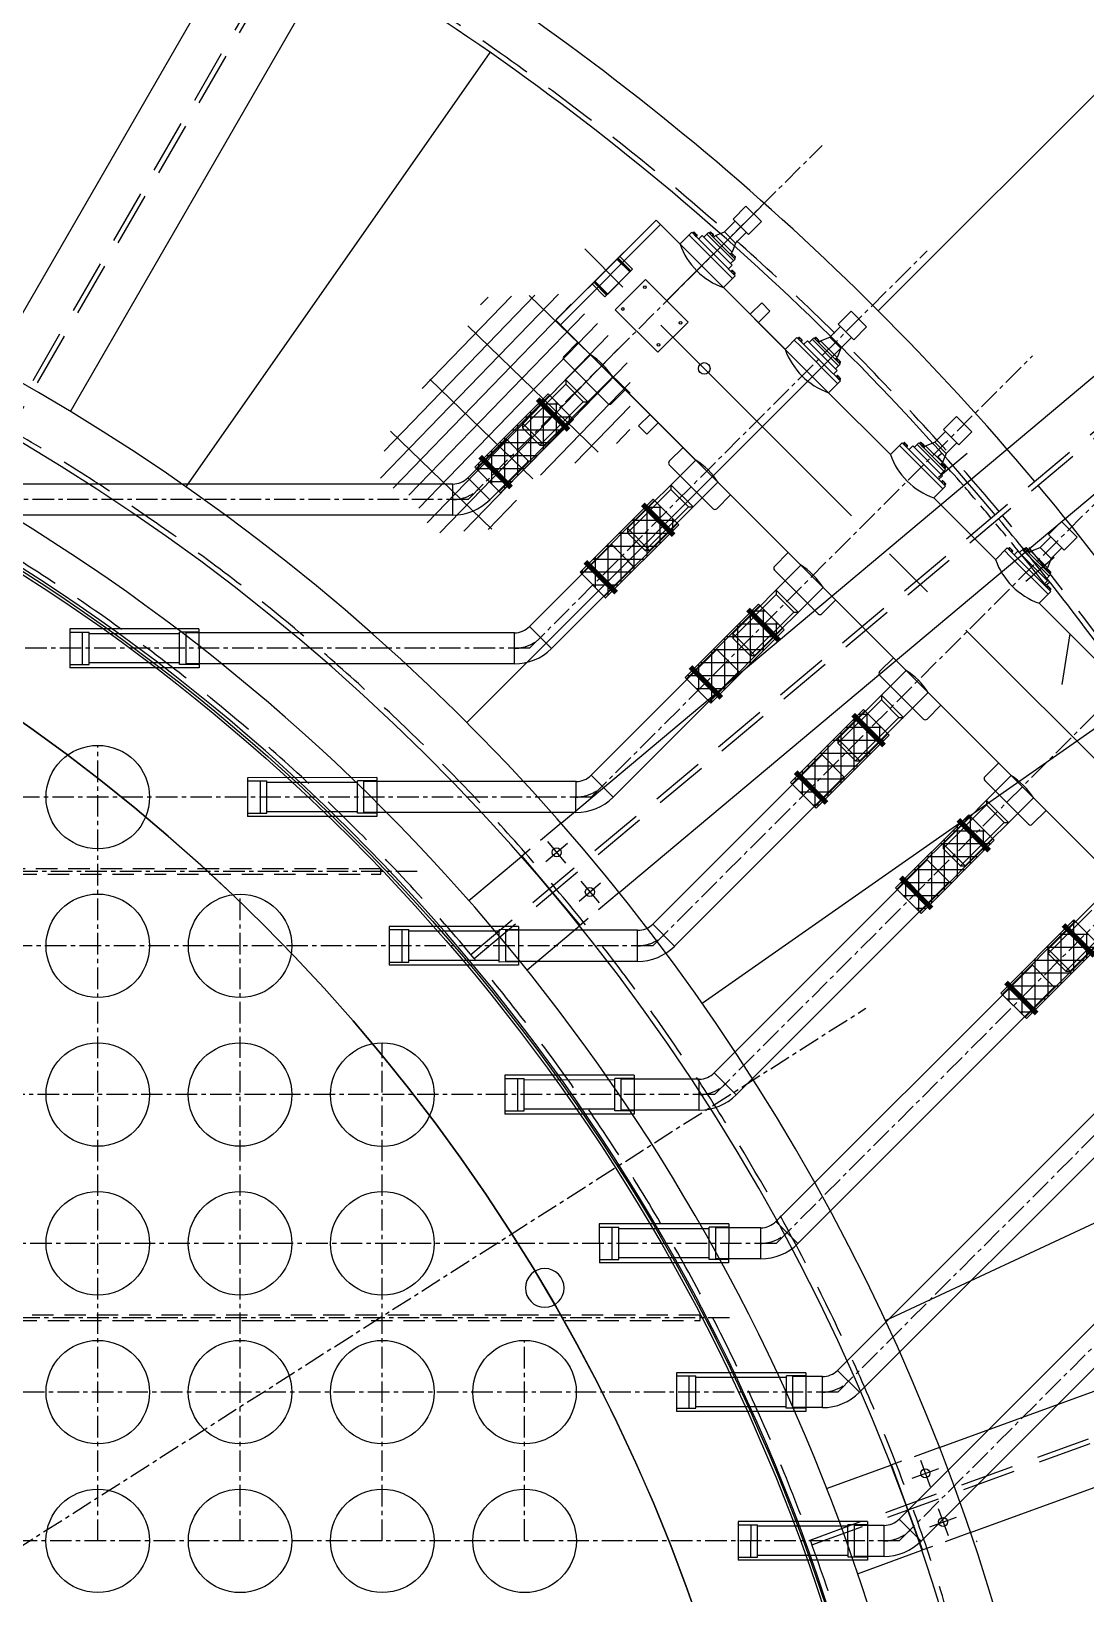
# Model space of a CAD drawing. Extents: x 0 to 39171, y 29931 to 57651.
# Drawn here: x 13028 to 14659, y 45501 to 47917 of the extents above; entities that cross this region are included whole.
import ezdxf

# ---------------------------------------------------------------- set-up
doc = ezdxf.new("R2010")
doc.units = 0
doc.header["$LTSCALE"] = 333.3
doc.header["$MEASUREMENT"] = 0
for name, pattern in [('CENTRO', [2, 1.25, -0.25, 0.25, -0.25]), ('CONTINUA', [0]), ('DASHDOT', [1, 0.5, -0.25, 0, -0.25]), ('HIDDEN', [0.375, 0.25, -0.125]), ('LINEA-LINEETTA', [2, 1.25, -0.25, 0.25, -0.25]), ('NASCOSTA', [0.375, 0.25, -0.125]), ('PHANTOM', [2.5, 1.25, -0.25, 0.25, -0.25, 0.25, -0.25]), ('TRATTEGGIO', [5.5, 4, -1.5])]:
    doc.linetypes.add(name, pattern=pattern)
doc.layers.get('0').update_dxf_attribs({"linetype": 'CONTINUOUS'})
for name, color, linetype in [('50', 6, 'CONTINUOUS'), ('70', 7, 'DASHDOT'), ('LINEE-035G', 2, 'CONTINUOUS'), ('LINEE025R', 1, 'CONTINUOUS'), ('QUOTA', 7, 'CONTINUOUS'), ('QUOTE', 1, 'CONTINUOUS')]:
    doc.layers.add(name, color=color, linetype=linetype)

# ---------------------------------------------------------------- blocks, each defined once
blk = doc.blocks.new('*X15')
at = {"color": 0}
for p, q in [((1270.3, 550), (1285.4, 550)), ((1300, 404.2), (1300, 544.5)), ((1257.2, 537.5), (1318.7, 537.5)), ((1244.1, 525), (1343.8, 525)), ((1250, 422), (1250, 530.6)), ((1350, 411.7), (1350, 522.7)), ((1370.6, 525), (1402.2, 525)), ((1400, 418), (1400, 527)), ((1234.8, 512.5), (1416.2, 512.5)), ((1232.3, 500), (1430.1, 500)), ((1229.8, 487.5), (1431.2, 487.5)), ((1228.9, 475), (1427.5, 475)), ((1230.6, 462.5), (1425.6, 462.5)), ((1232.2, 450), (1430.1, 450)), ((1233.7, 437.5), (1431.5, 437.5)), ((1246.8, 425), (1414.5, 425)), ((1259.9, 412.5), (1359.2, 412.5)), ((1273, 400), (1281.3, 400))]:
    blk.add_line(p, q, dxfattribs=at)
blk = doc.blocks.new('A$C0A166A00')
at = {"layer": 'LINEE025R', "color": 8, "ltscale": 0.4}
blk.add_circle((2810, 2810), 2810, dxfattribs=at)
at = {"layer": 'LINEE025R', "color": 2, "ltscale": 0.4}
blk.add_circle((34.6, 2370.4), 30, dxfattribs=at)
blk = doc.blocks.new('A$C34546F79')
at = {"layer": 'QUOTE'}
h = blk.add_hatch(dxfattribs=at)
h.set_pattern_fill('ANSI37', color=256, scale=160, angle=45, style=0)
h.set_pattern_definition([(90, (-32140.94, -61899.589), (-20, 2e-11), []), (180, (-32140.94, -61899.589), (-2e-11, -20), [])])
h.paths.add_polyline_path([(39.6, 152.7), (0, 113.1), (113.1, 0), (152.7, 39.6)])
at = {"layer": 'QUOTE', "color": 7}
for p, q in [((39.6, 152.7), (0, 113.1)), ((152.7, 39.6), (39.6, 152.7)), ((0, 113.1), (113.1, 0)), ((113.1, 0), (152.7, 39.6))]:
    blk.add_line(p, q, dxfattribs=at)
at = {"layer": 'QUOTE'}
for p, q in [((150.6, 37.5), (37.5, 150.6)), ((2.1, 115.3), (115.3, 2.1))]:
    blk.add_line(p, q, dxfattribs=at)
at = {"layer": 'QUOTE', "color": 7, "const_width": 8}
for points in [[(8.1, 97), (55.7, 144.7)], [(97, 8.1), (144.7, 55.7)]]:
    blk.add_lwpolyline(points, dxfattribs=at)
blk = doc.blocks.new('64F1')
at = {"color": 7, "linetype": 'LINEA-LINEETTA'}
for p, q in [((-24467.7, 48150.8), (-26349.5, 47733.6)), ((-26202.9, 47799.7), (-26247.6, 48001.5)), ((-25238.6, 47812.3), (-25285.7, 47801.9)), ((-25238.6, 47812.3), (-25285.7, 47801.9)), ((-25242.4, 47806.3), (-25279.8, 47798.1)), ((-25242.4, 47806.3), (-25279.8, 47798.1)), ((-25463.1, 47762.5), (-25510.3, 47752.1)), ((-25463.1, 47762.5), (-25510.3, 47752.1)), ((-25466.9, 47756.6), (-25504.3, 47748.3)), ((-25466.9, 47756.6), (-25504.3, 47748.3)), ((-25687.7, 47712.7), (-25734.8, 47702.3)), ((-25687.7, 47712.7), (-25734.8, 47702.3)), ((-25691.5, 47706.8), (-25728.9, 47698.5)), ((-25691.5, 47706.8), (-25728.9, 47698.5)), ((-25912.2, 47663), (-25959.4, 47652.5)), ((-25912.2, 47663), (-25959.4, 47652.5)), ((-25916, 47657), (-25953.4, 47648.7)), ((-25916, 47657), (-25953.4, 47648.7)), ((-26136.8, 47613.2), (-26183.9, 47602.7)), ((-26136.8, 47613.2), (-26183.9, 47602.7)), ((-26140.6, 47607.2), (-26178, 47598.9)), ((-26140.6, 47607.2), (-26178, 47598.9))]:
    blk.add_line(p, q, dxfattribs=at)
at = {"color": 7, "linetype": 'Continuous'}
for p, q in [((-25587, 48131.3), (-25553.9, 48138.6)), ((-25587, 48131.3), (-25580.9, 48103.6)), ((-25553.9, 48138.6), (-25547.8, 48111)), ((-25547.8, 48111), (-25580.9, 48103.6)), ((-25576.2, 48104.7), (-25571.1, 48081.8)), ((-25552.4, 48109.9), (-25547.4, 48087.1)), ((-25811.5, 48081.5), (-25778.4, 48088.8)), ((-25811.5, 48081.5), (-25805.4, 48053.9)), ((-25778.4, 48088.8), (-25772.3, 48061.2)), ((-25574, 48066.8), (-25571.1, 48081.8)), ((-25538.4, 48074.7), (-25574, 48066.8)), ((-25547.4, 48087.1), (-25571.1, 48081.8)), ((-25547.4, 48087.1), (-25538.4, 48074.7)), ((-25537.5, 48070.7), (-25538.4, 48074.7)), ((-25535.5, 48074), (-25530, 48075.2)), ((-25530.6, 48073.6), (-25530.8, 48074.4)), ((-25528.8, 48074), (-25529, 48074.8)), ((-25528.8, 48074), (-25528.5, 48072.7)), ((-25772.3, 48061.2), (-25805.4, 48053.9)), ((-25800.7, 48054.9), (-25795.7, 48032)), ((-25777, 48060.2), (-25771.9, 48037.3)), ((-25535.2, 48052.7), (-25597.8, 48038.8)), ((-25521.4, 48063.9), (-25584.9, 48049.8)), ((-25527, 48073), (-25583.6, 48060.5)), ((-25583.6, 48060.5), (-25581.5, 48050.6)), ((-25503.7, 48053.5), (-25583.5, 48035.8)), ((-25526.2, 48069.6), (-25582.9, 48057)), ((-25582.4, 48062.1), (-25582.6, 48062.9)), ((-25582.4, 48062.1), (-25582.1, 48060.8)), ((-25582.1, 48060.8), (-25574.8, 48062.4)), ((-25576.3, 48064.9), (-25581.8, 48063.7)), ((-25580.6, 48062.5), (-25580.8, 48063.3)), ((-25580.6, 48062.5), (-25580.3, 48061.2)), ((-25577, 48063.3), (-25577.1, 48064.1)), ((-25577, 48063.3), (-25576.7, 48062)), ((-25575.1, 48063.7), (-25575.3, 48064.6)), ((-25575.1, 48063.7), (-25574.8, 48062.4)), ((-25573.1, 48062.8), (-25574, 48066.8)), ((-25536.1, 48072.4), (-25536.3, 48073.2)), ((-25536.1, 48072.4), (-25535.8, 48071.1)), ((-25528.5, 48072.7), (-25535.8, 48071.1)), ((-25505, 48059.4), (-25535.2, 48052.7)), ((-25534.3, 48072.8), (-25534.4, 48073.6)), ((-25534.3, 48072.8), (-25534, 48071.5)), ((-25530.6, 48073.6), (-25530.3, 48072.3)), ((-25527, 48073), (-25524.8, 48063.2)), ((-25521.4, 48063.9), (-25519.6, 48056.1)), ((-25514.6, 48058.6), (-25514.8, 48059.4)), ((-25514.6, 48058.6), (-25514.3, 48057.3)), ((-25507, 48058.9), (-25514.3, 48057.3)), ((-25514, 48060.2), (-25508.5, 48061.4)), ((-25512.8, 48059), (-25513, 48059.8)), ((-25512.8, 48059), (-25512.5, 48057.7)), ((-25509.1, 48059.8), (-25509.3, 48060.7)), ((-25509.1, 48059.8), (-25508.8, 48058.5)), ((-25507.3, 48060.2), (-25507.5, 48061.1)), ((-25507.3, 48060.2), (-25507, 48058.9)), ((-25505, 48059.4), (-25499.5, 48034.3)), ((-26036.1, 48031.7), (-26003, 48039)), ((-26036.1, 48031.7), (-26030, 48004.1)), ((-26003, 48039), (-25996.8, 48011.4)), ((-25798.6, 48017), (-25795.7, 48032)), ((-25771.9, 48037.3), (-25795.7, 48032)), ((-25771.9, 48037.3), (-25763, 48024.9)), ((-25597.8, 48038.8), (-25592.3, 48014)), ((-25583.5, 48035.8), (-25596.5, 48032.9)), ((-25596.1, 48040.6), (-25596.3, 48041.4)), ((-25596.1, 48040.6), (-25595.8, 48039.2)), ((-25595.8, 48039.2), (-25588.5, 48040.9)), ((-25590, 48043.3), (-25595.5, 48042.1)), ((-25594.3, 48041), (-25594.4, 48041.8)), ((-25594.3, 48041), (-25594, 48039.6)), ((-25590.6, 48041.8), (-25590.8, 48042.6)), ((-25590.6, 48041.8), (-25590.3, 48040.5)), ((-25588.8, 48042.2), (-25589, 48043)), ((-25588.8, 48042.2), (-25588.5, 48040.9)), ((-25584.9, 48049.8), (-25583.2, 48042)), ((-25996.8, 48011.4), (-26030, 48004.1)), ((-26025.3, 48005.1), (-26020.2, 47982.3)), ((-26001.5, 48010.4), (-25996.5, 47987.5)), ((-25759.7, 48002.9), (-25822.3, 47989)), ((-25745.9, 48014.1), (-25809.4, 48000.1)), ((-25751.5, 48023.2), (-25808.2, 48010.7)), ((-25808.2, 48010.7), (-25806, 48000.8)), ((-25728.3, 48003.7), (-25808.1, 47986)), ((-25750.8, 48019.8), (-25807.4, 48007.2)), ((-25807, 48012.3), (-25807.2, 48013.2)), ((-25807, 48012.3), (-25806.7, 48011)), ((-25806.7, 48011), (-25799.4, 48012.6)), ((-25800.9, 48015.1), (-25806.4, 48013.9)), ((-25805.2, 48012.7), (-25805.3, 48013.6)), ((-25805.2, 48012.7), (-25804.9, 48011.4)), ((-25801.5, 48013.5), (-25801.7, 48014.4)), ((-25801.5, 48013.5), (-25801.2, 48012.2)), ((-25799.7, 48014), (-25799.9, 48014.8)), ((-25799.7, 48014), (-25799.4, 48012.6)), ((-25763, 48024.9), (-25798.6, 48017)), ((-25797.7, 48013), (-25798.6, 48017)), ((-25762.1, 48020.9), (-25763, 48024.9)), ((-25760.6, 48022.6), (-25760.8, 48023.4)), ((-25760.6, 48022.6), (-25760.4, 48021.3)), ((-25753, 48022.9), (-25760.4, 48021.3)), ((-25760, 48024.2), (-25754.6, 48025.4)), ((-25729.6, 48009.6), (-25759.7, 48002.9)), ((-25758.8, 48023), (-25759, 48023.8)), ((-25758.8, 48023), (-25758.5, 48021.7)), ((-25755.2, 48023.8), (-25755.3, 48024.6)), ((-25755.2, 48023.8), (-25754.9, 48022.5)), ((-25753.3, 48024.2), (-25753.5, 48025)), ((-25753.3, 48024.2), (-25753, 48022.9)), ((-25751.5, 48023.2), (-25749.4, 48013.4)), ((-25745.9, 48014.1), (-25744.2, 48006.3)), ((-25739.2, 48008.8), (-25739.3, 48009.7)), ((-25739.2, 48008.8), (-25738.9, 48007.5)), ((-25731.6, 48009.1), (-25738.9, 48007.5)), ((-25738.5, 48010.4), (-25733.1, 48011.6)), ((-25737.3, 48009.2), (-25737.5, 48010.1)), ((-25737.3, 48009.2), (-25737, 48007.9)), ((-25733.7, 48010.1), (-25733.9, 48010.9)), ((-25733.7, 48010.1), (-25733.4, 48008.7)), ((-25731.8, 48010.5), (-25732, 48011.3)), ((-25731.8, 48010.5), (-25731.6, 48009.1)), ((-25729.6, 48009.6), (-25724, 47984.5)), ((-26260.6, 47981.9), (-26227.5, 47989.3)), ((-26260.6, 47981.9), (-26227.5, 47989.3)), ((-26260.6, 47981.9), (-26254.5, 47954.3)), ((-26260.6, 47981.9), (-26254.5, 47954.3)), ((-26227.5, 47989.3), (-26221.4, 47961.6)), ((-26227.5, 47989.3), (-26221.4, 47961.6)), ((-26023.1, 47967.3), (-26020.2, 47982.3)), ((-25996.5, 47987.5), (-26020.2, 47982.3)), ((-25996.5, 47987.5), (-25987.5, 47975.2)), ((-25822.3, 47989), (-25816.8, 47964.2)), ((-25808.1, 47986), (-25821, 47983.2)), ((-25820.6, 47990.8), (-25820.8, 47991.6)), ((-25820.6, 47990.8), (-25820.3, 47989.5)), ((-25820.3, 47989.5), (-25813, 47991.1)), ((-25814.5, 47993.6), (-25820, 47992.3)), ((-25818.8, 47991.2), (-25819, 47992)), ((-25818.8, 47991.2), (-25818.5, 47989.9)), ((-25815.2, 47992), (-25815.3, 47992.8)), ((-25815.2, 47992), (-25814.9, 47990.7)), ((-25813.3, 47992.4), (-25813.5, 47993.2)), ((-25813.3, 47992.4), (-25813, 47991.1)), ((-25809.4, 48000.1), (-25807.7, 47992.3)), ((-26221.4, 47961.6), (-26254.5, 47954.3)), ((-26221.4, 47961.6), (-26254.5, 47954.3)), ((-26249.8, 47955.3), (-26244.8, 47932.5)), ((-26249.8, 47955.3), (-26244.8, 47932.5)), ((-26226.1, 47960.6), (-26221, 47937.7)), ((-26226.1, 47960.6), (-26221, 47937.7)), ((-25970.5, 47964.4), (-26034, 47950.3)), ((-25976.1, 47973.5), (-26032.7, 47960.9)), ((-26032.7, 47960.9), (-26030.5, 47951)), ((-25952.8, 47953.9), (-26032.6, 47936.3)), ((-25975.3, 47970), (-26032, 47957.4)), ((-26031.5, 47962.6), (-26031.7, 47963.4)), ((-26031.5, 47962.6), (-26031.2, 47961.2)), ((-26031.2, 47961.2), (-26023.9, 47962.9)), ((-26025.4, 47965.3), (-26030.9, 47964.1)), ((-26029.7, 47963), (-26029.9, 47963.8)), ((-26029.7, 47963), (-26029.4, 47961.6)), ((-26026.1, 47963.8), (-26026.2, 47964.6)), ((-26026.1, 47963.8), (-26025.8, 47962.4)), ((-26024.2, 47964.2), (-26024.4, 47965)), ((-26024.2, 47964.2), (-26023.9, 47962.9)), ((-25987.5, 47975.2), (-26023.1, 47967.3)), ((-26022.2, 47963.2), (-26023.1, 47967.3)), ((-25986.6, 47971.1), (-25987.5, 47975.2)), ((-25985.2, 47972.8), (-25985.4, 47973.6)), ((-25985.2, 47972.8), (-25984.9, 47971.5)), ((-25977.6, 47973.1), (-25984.9, 47971.5)), ((-25984.6, 47974.4), (-25979.1, 47975.6)), ((-25954.1, 47959.8), (-25984.3, 47953.1)), ((-25983.4, 47973.2), (-25983.5, 47974)), ((-25983.4, 47973.2), (-25983.1, 47971.9)), ((-25979.7, 47974), (-25979.9, 47974.9)), ((-25979.7, 47974), (-25979.4, 47972.7)), ((-25977.9, 47974.4), (-25978.1, 47975.3)), ((-25977.9, 47974.4), (-25977.6, 47973.1)), ((-25976.1, 47973.5), (-25973.9, 47963.6)), ((-25970.5, 47964.4), (-25968.7, 47956.6)), ((-25963.7, 47959.1), (-25963.9, 47959.9)), ((-25963.7, 47959.1), (-25963.4, 47957.7)), ((-25956.1, 47959.4), (-25963.4, 47957.7)), ((-25963.1, 47960.6), (-25957.6, 47961.8)), ((-25961.9, 47959.5), (-25962.1, 47960.3)), ((-25961.9, 47959.5), (-25961.6, 47958.1)), ((-25958.2, 47960.3), (-25958.4, 47961.1)), ((-25958.2, 47960.3), (-25957.9, 47959)), ((-25956.4, 47960.7), (-25956.6, 47961.5)), ((-25956.4, 47960.7), (-25956.1, 47959.4)), ((-25954.1, 47959.8), (-25948.6, 47934.7)), ((-26247.7, 47917.5), (-26244.8, 47932.5)), ((-26247.7, 47917.5), (-26244.8, 47932.5)), ((-26221, 47937.7), (-26244.8, 47932.5)), ((-26221, 47937.7), (-26244.8, 47932.5)), ((-26221, 47937.7), (-26212.1, 47925.4)), ((-26221, 47937.7), (-26212.1, 47925.4)), ((-25984.3, 47953.1), (-26046.9, 47939.2)), ((-26046.9, 47939.2), (-26041.4, 47914.4)), ((-26032.6, 47936.3), (-26045.6, 47933.4)), ((-26045.2, 47941), (-26045.4, 47941.8)), ((-26045.2, 47941), (-26044.9, 47939.7)), ((-26044.9, 47939.7), (-26037.6, 47941.3)), ((-26039.1, 47943.8), (-26044.6, 47942.6)), ((-26043.4, 47941.4), (-26043.5, 47942.2)), ((-26043.4, 47941.4), (-26043.1, 47940.1)), ((-26039.7, 47942.2), (-26039.9, 47943)), ((-26039.7, 47942.2), (-26039.4, 47940.9)), ((-26037.9, 47942.6), (-26038.1, 47943.4)), ((-26037.9, 47942.6), (-26037.6, 47941.3)), ((-26034, 47950.3), (-26032.3, 47942.5)), ((-26195, 47914.6), (-26258.5, 47900.5)), ((-26195, 47914.6), (-26258.5, 47900.5)), ((-26200.6, 47923.7), (-26257.3, 47911.1)), ((-26200.6, 47923.7), (-26257.3, 47911.1)), ((-26257.3, 47911.1), (-26255.1, 47901.3)), ((-26257.3, 47911.1), (-26255.1, 47901.3)), ((-26199.9, 47920.2), (-26256.5, 47907.7)), ((-26199.9, 47920.2), (-26256.5, 47907.7)), ((-26256.1, 47912.8), (-26256.3, 47913.6)), ((-26256.1, 47912.8), (-26256.3, 47913.6)), ((-26256.1, 47912.8), (-26255.8, 47911.5)), ((-26256.1, 47912.8), (-26255.8, 47911.5)), ((-26255.8, 47911.5), (-26248.5, 47913.1)), ((-26255.8, 47911.5), (-26248.5, 47913.1)), ((-26250, 47915.6), (-26255.5, 47914.3)), ((-26250, 47915.6), (-26255.5, 47914.3)), ((-26254.3, 47913.2), (-26254.4, 47914)), ((-26254.3, 47913.2), (-26254.4, 47914)), ((-26254.3, 47913.2), (-26254, 47911.9)), ((-26254.3, 47913.2), (-26254, 47911.9)), ((-26250.6, 47914), (-26250.8, 47914.8)), ((-26250.6, 47914), (-26250.8, 47914.8)), ((-26250.6, 47914), (-26250.3, 47912.7)), ((-26250.6, 47914), (-26250.3, 47912.7)), ((-26248.8, 47914.4), (-26249, 47915.2)), ((-26248.8, 47914.4), (-26249, 47915.2)), ((-26248.8, 47914.4), (-26248.5, 47913.1)), ((-26248.8, 47914.4), (-26248.5, 47913.1)), ((-26212.1, 47925.4), (-26247.7, 47917.5)), ((-26212.1, 47925.4), (-26247.7, 47917.5)), ((-26246.8, 47913.5), (-26247.7, 47917.5)), ((-26246.8, 47913.5), (-26247.7, 47917.5)), ((-26211.2, 47921.3), (-26212.1, 47925.4)), ((-26211.2, 47921.3), (-26212.1, 47925.4)), ((-26209.7, 47923), (-26209.9, 47923.9)), ((-26209.7, 47923), (-26209.9, 47923.9)), ((-26209.7, 47923), (-26209.4, 47921.7)), ((-26209.7, 47923), (-26209.4, 47921.7)), ((-26202.1, 47923.3), (-26209.4, 47921.7)), ((-26202.1, 47923.3), (-26209.4, 47921.7)), ((-26209.1, 47924.6), (-26203.6, 47925.8)), ((-26209.1, 47924.6), (-26203.6, 47925.8)), ((-26178.7, 47910), (-26208.8, 47903.3)), ((-26178.7, 47910), (-26208.8, 47903.3)), ((-26207.9, 47923.4), (-26208.1, 47924.3)), ((-26207.9, 47923.4), (-26208.1, 47924.3)), ((-26207.9, 47923.4), (-26207.6, 47922.1)), ((-26207.9, 47923.4), (-26207.6, 47922.1)), ((-26204.3, 47924.3), (-26204.4, 47925.1)), ((-26204.3, 47924.3), (-26204.4, 47925.1)), ((-26204.3, 47924.3), (-26204, 47922.9)), ((-26204.3, 47924.3), (-26204, 47922.9)), ((-26202.4, 47924.7), (-26202.6, 47925.5)), ((-26202.4, 47924.7), (-26202.6, 47925.5)), ((-26202.4, 47924.7), (-26202.1, 47923.3)), ((-26202.4, 47924.7), (-26202.1, 47923.3)), ((-26200.6, 47923.7), (-26198.5, 47913.8)), ((-26200.6, 47923.7), (-26198.5, 47913.8)), ((-26195, 47914.6), (-26193.3, 47906.8)), ((-26195, 47914.6), (-26193.3, 47906.8)), ((-26188.3, 47909.3), (-26188.4, 47910.1)), ((-26188.3, 47909.3), (-26188.4, 47910.1)), ((-26188.3, 47909.3), (-26188, 47908)), ((-26188.3, 47909.3), (-26188, 47908)), ((-26180.7, 47909.6), (-26188, 47908)), ((-26180.7, 47909.6), (-26188, 47908)), ((-26187.6, 47910.8), (-26182.2, 47912.1)), ((-26187.6, 47910.8), (-26182.2, 47912.1)), ((-26186.4, 47909.7), (-26186.6, 47910.5)), ((-26186.4, 47909.7), (-26186.6, 47910.5)), ((-26186.4, 47909.7), (-26186.1, 47908.4)), ((-26186.4, 47909.7), (-26186.1, 47908.4)), ((-26182.8, 47910.5), (-26183, 47911.3)), ((-26182.8, 47910.5), (-26183, 47911.3)), ((-26182.8, 47910.5), (-26182.5, 47909.2)), ((-26182.8, 47910.5), (-26182.5, 47909.2)), ((-26180.9, 47910.9), (-26181.1, 47911.7)), ((-26180.9, 47910.9), (-26181.1, 47911.7)), ((-26180.9, 47910.9), (-26180.7, 47909.6)), ((-26180.9, 47910.9), (-26180.7, 47909.6)), ((-26178.7, 47910), (-26173.1, 47884.9)), ((-26178.7, 47910), (-26173.1, 47884.9)), ((-26208.8, 47903.3), (-26271.4, 47889.5)), ((-26208.8, 47903.3), (-26271.4, 47889.5)), ((-26271.4, 47889.5), (-26265.9, 47864.6)), ((-26271.4, 47889.5), (-26265.9, 47864.6)), ((-26257.2, 47886.5), (-26270.1, 47883.6)), ((-26257.2, 47886.5), (-26270.1, 47883.6)), ((-26269.7, 47891.2), (-26269.9, 47892)), ((-26269.7, 47891.2), (-26269.9, 47892)), ((-26269.7, 47891.2), (-26269.4, 47889.9)), ((-26269.7, 47891.2), (-26269.4, 47889.9)), ((-26269.4, 47889.9), (-26262.1, 47891.5)), ((-26269.4, 47889.9), (-26262.1, 47891.5)), ((-26263.6, 47894), (-26269.1, 47892.8)), ((-26263.6, 47894), (-26269.1, 47892.8)), ((-26267.9, 47891.6), (-26268.1, 47892.4)), ((-26267.9, 47891.6), (-26268.1, 47892.4)), ((-26267.9, 47891.6), (-26267.6, 47890.3)), ((-26267.9, 47891.6), (-26267.6, 47890.3)), ((-26264.3, 47892.4), (-26264.4, 47893.3)), ((-26264.3, 47892.4), (-26264.4, 47893.3)), ((-26264.3, 47892.4), (-26264, 47891.1)), ((-26264.3, 47892.4), (-26264, 47891.1)), ((-26262.4, 47892.8), (-26262.6, 47893.7)), ((-26262.4, 47892.8), (-26262.6, 47893.7)), ((-26262.4, 47892.8), (-26262.1, 47891.5)), ((-26262.4, 47892.8), (-26262.1, 47891.5)), ((-26258.5, 47900.5), (-26256.8, 47892.7)), ((-26258.5, 47900.5), (-26256.8, 47892.7)), ((-26177.4, 47904.2), (-26257.2, 47886.5)), ((-26177.4, 47904.2), (-26257.2, 47886.5))]:
    blk.add_line(p, q, dxfattribs=at)
at = {"color": 7}
for p, q in [((-25499.5, 48034.3), (-25367.7, 48063.5)), ((-25923.1, 47715.9), (-24502.6, 48030.8)), ((-25724, 47984.5), (-25592.2, 48013.7)), ((-25948.6, 47934.7), (-25816.8, 47963.9)), ((-25948.6, 47934.7), (-26265.9, 47864.4)), ((-26173.1, 47884.9), (-26041.3, 47914.1)), ((-26173.1, 47884.9), (-26041.3, 47914.1)), ((-24993.5, 47769.3), (-25025.8, 47915.1)), ((-25040.6, 47758.9), (-25072.9, 47904.6)), ((-26265.9, 47864.4), (-26317.1, 47853)), ((-26313, 47853.9), (-26265.9, 47864.4)), ((-25218, 47719.6), (-25250.3, 47865.3)), ((-25223.2, 47871.1), (-25216.7, 47841.7)), ((-25223.2, 47871.1), (-25216.7, 47841.7)), ((-26317.1, 47853), (-26313, 47853.9)), ((-26317.1, 47853), (-26269.7, 47639.1)), ((-26307.3, 47855.2), (-26259.9, 47641.2)), ((-26307.3, 47855.2), (-26259.9, 47641.2)), ((-25324.5, 47848.6), (-25318, 47819.2)), ((-25324.5, 47848.6), (-25318, 47819.2)), ((-25313.3, 47816.2), (-25219.7, 47837)), ((-25313.3, 47816.2), (-25219.7, 47837)), ((-25265.2, 47709.1), (-25297.5, 47854.8)), ((-25034.7, 47755.1), (-25055.2, 47847.8)), ((-24997.3, 47763.4), (-25017.8, 47856.1)), ((-24536.9, 47834.6), (-24374.4, 47101.3)), ((-26248.3, 47789.8), (-26157.5, 47810)), ((-26157.5, 47810), (-26143.2, 47745.5)), ((-25442.6, 47669.8), (-25474.9, 47815.5)), ((-25447.8, 47821.3), (-25441.2, 47791.9)), ((-25447.8, 47821.3), (-25441.2, 47791.9)), ((-25242.4, 47806.3), (-25238.6, 47812.3)), ((-25242.4, 47806.3), (-25238.6, 47812.3)), ((-24583.8, 47824.4), (-24421.2, 47090.9)), ((-26301.9, 47784.3), (-26284.9, 47707.8)), ((-26234, 47725.4), (-26248.3, 47789.8)), ((-25549.1, 47798.8), (-25542.5, 47769.4)), ((-25549.1, 47798.8), (-25542.5, 47769.4)), ((-25537.9, 47766.4), (-25444.2, 47787.2)), ((-25537.9, 47766.4), (-25444.2, 47787.2)), ((-25489.7, 47659.3), (-25522, 47805)), ((-25285.7, 47801.9), (-25279.8, 47798.1)), ((-25285.7, 47801.9), (-25279.8, 47798.1)), ((-25259.2, 47705.3), (-25279.8, 47798.1)), ((-25221.8, 47713.6), (-25242.4, 47806.3)), ((-24761.5, 47784.8), (-24619.5, 47144.5)), ((-25667.1, 47620), (-25699.4, 47765.7)), ((-25672.3, 47771.5), (-25665.8, 47742.1)), ((-25672.3, 47771.5), (-25665.8, 47742.1)), ((-25466.9, 47756.6), (-25463.1, 47762.5)), ((-25466.9, 47756.6), (-25463.1, 47762.5)), ((-24993.5, 47769.3), (-25040.6, 47758.9)), ((-24997.3, 47763.4), (-25034.7, 47755.1)), ((-24997.3, 47763.4), (-24993.5, 47769.3)), ((-24808.4, 47774.6), (-24666.4, 47134.1)), ((-26143.2, 47745.5), (-26234, 47725.4)), ((-25773.6, 47749.1), (-25767.1, 47719.7)), ((-25773.6, 47749.1), (-25767.1, 47719.7)), ((-25762.4, 47716.7), (-25668.8, 47737.4)), ((-25762.4, 47716.7), (-25668.8, 47737.4)), ((-25714.3, 47609.5), (-25746.6, 47755.3)), ((-25510.3, 47752.1), (-25504.3, 47748.3)), ((-25510.3, 47752.1), (-25504.3, 47748.3)), ((-25483.8, 47655.5), (-25504.3, 47748.3)), ((-25446.4, 47663.8), (-25466.9, 47756.6)), ((-25040.6, 47758.9), (-25034.7, 47755.1)), ((-25923.1, 47715.9), (-26196.5, 47655.3)), ((-25891.7, 47570.2), (-25924, 47715.9)), ((-25896.9, 47721.7), (-25890.3, 47692.3)), ((-25896.9, 47721.7), (-25890.3, 47692.3)), ((-25691.5, 47706.8), (-25687.7, 47712.7)), ((-25691.5, 47706.8), (-25687.7, 47712.7)), ((-25218, 47719.6), (-25265.2, 47709.1)), ((-25221.8, 47713.6), (-25259.2, 47705.3)), ((-25221.8, 47713.6), (-25218, 47719.6)), ((-25032.9, 47724.8), (-24986, 47735.1)), ((-25032.9, 47724.8), (-24911.6, 47177.3)), ((-24986, 47735.1), (-24864.7, 47187.7)), ((-26147.7, 47666.1), (-25971.9, 47705.1)), ((-26147.7, 47666.1), (-25971.9, 47705.1)), ((-26051, 47687.6), (-26068.6, 47683.7)), ((-26045.6, 47663.2), (-26051, 47687.6)), ((-25998.2, 47699.3), (-25991.6, 47669.9)), ((-25998.2, 47699.3), (-25991.6, 47669.9)), ((-25987, 47666.9), (-25893.3, 47687.6)), ((-25987, 47666.9), (-25893.3, 47687.6)), ((-25938.8, 47559.8), (-25971.1, 47705.5)), ((-25734.8, 47702.3), (-25728.9, 47698.5)), ((-25734.8, 47702.3), (-25728.9, 47698.5)), ((-25708.3, 47605.7), (-25728.9, 47698.5)), ((-25670.9, 47614), (-25691.5, 47706.8)), ((-25265.2, 47709.1), (-25259.2, 47705.3)), ((-26116.2, 47520.4), (-26148.5, 47666.1)), ((-26121.4, 47672), (-26114.9, 47642.5)), ((-26121.4, 47672), (-26114.9, 47642.5)), ((-26068.6, 47683.7), (-26063.2, 47659.3)), ((-25442.6, 47669.8), (-25489.7, 47659.3)), ((-25446.4, 47663.8), (-25483.8, 47655.5)), ((-25446.4, 47663.8), (-25442.6, 47669.8)), ((-25257.5, 47675), (-25210.6, 47685.3)), ((-25257.5, 47675), (-25156.7, 47220.6)), ((-25210.6, 47685.3), (-25109.9, 47231)), ((-26269.7, 47639.1), (-26196.5, 47655.3)), ((-26222.7, 47649.5), (-26216.2, 47620.1)), ((-26222.7, 47649.5), (-26216.2, 47620.1)), ((-26163.4, 47510), (-26195.7, 47655.7)), ((-26063.2, 47659.3), (-26045.6, 47663.2)), ((-25959.4, 47652.5), (-25953.4, 47648.7)), ((-25959.4, 47652.5), (-25953.4, 47648.7)), ((-25932.9, 47556), (-25953.4, 47648.7)), ((-25916, 47657), (-25912.2, 47663)), ((-25916, 47657), (-25912.2, 47663)), ((-25895.5, 47564.3), (-25916, 47657)), ((-25489.7, 47659.3), (-25483.8, 47655.5)), ((-26211.5, 47617.1), (-26117.9, 47637.9)), ((-26211.5, 47617.1), (-26117.9, 47637.9)), ((-25667.1, 47620), (-25714.3, 47609.5)), ((-25670.9, 47614), (-25667.1, 47620)), ((-25482, 47625.3), (-25435.1, 47635.5)), ((-25482, 47625.3), (-25401.9, 47263.8)), ((-25435.1, 47635.5), (-25355, 47274.2)), ((-26183.9, 47602.7), (-26178, 47598.9)), ((-26183.9, 47602.7), (-26178, 47598.9)), ((-26157.4, 47506.2), (-26178, 47598.9)), ((-26140.6, 47607.2), (-26136.8, 47613.2)), ((-26140.6, 47607.2), (-26136.8, 47613.2)), ((-26120, 47514.5), (-26140.6, 47607.2)), ((-25714.3, 47609.5), (-25708.3, 47605.7)), ((-25670.9, 47614), (-25708.3, 47605.7)), ((-25891.7, 47570.2), (-25938.8, 47559.8)), ((-25895.5, 47564.3), (-25891.7, 47570.2)), ((-25706.6, 47575.5), (-25659.7, 47585.7)), ((-25706.6, 47575.5), (-25647.1, 47307)), ((-25659.7, 47585.7), (-25600.2, 47317.4)), ((-25938.8, 47559.8), (-25932.9, 47556)), ((-25895.5, 47564.3), (-25932.9, 47556)), ((-26116.2, 47520.4), (-26163.4, 47510)), ((-26120, 47514.5), (-26116.2, 47520.4)), ((-25932.1, 47525.3), (-25885.2, 47535.5)), ((-25931.1, 47525.7), (-25884.2, 47535.9)), ((-25931.1, 47525.7), (-25892.2, 47350.3)), ((-25884.2, 47535.9), (-25845.4, 47360.6)), ((-26163.4, 47510), (-26157.4, 47506.2)), ((-26120, 47514.5), (-26157.4, 47506.2)), ((-26155.7, 47475.9), (-26108.8, 47486.2)), ((-26155.7, 47475.9), (-26137.4, 47393.5)), ((-26154, 47476.3), (-26155.1, 47472.7)), ((-26110.4, 47485.8), (-26108, 47483.2)), ((-26108.8, 47486.2), (-26090.5, 47403.9))]:
    blk.add_line(p, q, dxfattribs=at)
at = {"color": 7, "linetype": 'TRATTEGGIO'}
for p, q in [((-26121.4, 47922), (-26103.8, 47925.9)), ((-26116, 47897.6), (-26121.4, 47922)), ((-26103.8, 47925.9), (-26098.4, 47901.5))]:
    blk.add_line(p, q, dxfattribs=at)
at = {"color": 7, "linetype": 'NASCOSTA'}
for p, q in [((-26299.9, 47775.5), (-26272.6, 47781.5)), ((-26271.8, 47778), (-26299.1, 47772)), ((-26271.5, 47776.6), (-26298.8, 47770.5)), ((-26271.3, 47775.7), (-26298.6, 47769.6)), ((-26272.6, 47781.5), (-26259.5, 47722.7)), ((-26260.8, 47728.5), (-26271.3, 47775.7)), ((-26288.2, 47722.5), (-26260.8, 47728.5)), ((-26260.6, 47727.6), (-26288, 47721.6)), ((-26260.3, 47726.2), (-26287.7, 47720.1)), ((-26286.9, 47716.6), (-26259.5, 47722.7))]:
    blk.add_line(p, q, dxfattribs=at)
at = {"color": 7}
for centre, radius in [((-26239, 47782.7), 2.12), ((-26162.9, 47799.6), 2.12), ((-26083.5, 47792.6), 9), ((-26228.7, 47735.8), 2.12), ((-26152.5, 47752.7), 2.12)]:
    blk.add_circle(centre, radius, dxfattribs=at)
at = {"color": 7, "linetype": 'Continuous'}
for centre, radius, start, end in [((-25532, 48071.3), 3.34, 68.4532, 136.5468), ((-25529.8, 48074.1), 1.06, 40.6173, 164.3827), ((-25581.6, 48062.6), 1.06, 40.6173, 164.3827), ((-25578.4, 48061), 3.34, 68.4532, 136.5468), ((-25576.1, 48063.9), 1.06, 40.6173, 164.3827), ((-25535.3, 48072.9), 1.06, 40.6173, 164.3827), ((-25513.8, 48059.2), 1.06, 40.6173, 164.3827), ((-25510.5, 48057.5), 3.34, 68.4532, 136.5468), ((-25508.3, 48060.4), 1.06, 40.6173, 164.3827), ((-25595.3, 48041.1), 1.06, 40.6173, 164.3827), ((-25592, 48039.5), 3.34, 68.4532, 136.5468), ((-25589.8, 48042.3), 1.06, 40.6173, 164.3827), ((-25806.1, 48012.9), 1.06, 40.6173, 164.3827), ((-25802.9, 48011.3), 3.34, 68.4532, 136.5468), ((-25800.7, 48014.1), 1.06, 40.6173, 164.3827), ((-25759.8, 48023.1), 1.06, 40.6173, 164.3827), ((-25756.6, 48021.5), 3.34, 68.4532, 136.5468), ((-25754.3, 48024.4), 1.06, 40.6173, 164.3827), ((-25738.3, 48009.4), 1.06, 40.6173, 164.3827), ((-25735.1, 48007.8), 3.34, 68.4532, 136.5468), ((-25732.8, 48010.6), 1.06, 40.6173, 164.3827), ((-25819.8, 47991.3), 1.06, 40.6173, 164.3827), ((-25816.6, 47989.7), 3.34, 68.4532, 136.5468), ((-25814.3, 47992.5), 1.06, 40.6173, 164.3827), ((-26030.7, 47963.1), 1.06, 40.6173, 164.3827), ((-26027.5, 47961.5), 3.34, 68.4532, 136.5468), ((-26025.2, 47964.3), 1.06, 40.6173, 164.3827), ((-25984.4, 47973.4), 1.06, 40.6173, 164.3827), ((-25981.1, 47971.8), 3.34, 68.4532, 136.5468), ((-25978.9, 47974.6), 1.06, 40.6173, 164.3827), ((-25962.9, 47959.6), 1.06, 40.6173, 164.3827), ((-25959.6, 47958), 3.34, 68.4532, 136.5468), ((-25957.4, 47960.8), 1.06, 40.6173, 164.3827), ((-26044.3, 47941.5), 1.06, 40.6173, 164.3827), ((-26041.1, 47939.9), 3.34, 68.4532, 136.5468), ((-26038.9, 47942.7), 1.06, 40.6173, 164.3827), ((-26255.2, 47913.3), 1.06, 40.6173, 164.3827), ((-26255.2, 47913.3), 1.06, 40.6173, 164.3827), ((-26252, 47911.7), 3.34, 68.4532, 136.5468), ((-26252, 47911.7), 3.34, 68.4532, 136.5468), ((-26249.8, 47914.5), 1.06, 40.6173, 164.3827), ((-26249.8, 47914.5), 1.06, 40.6173, 164.3827), ((-26208.9, 47923.6), 1.06, 40.6173, 164.3827), ((-26208.9, 47923.6), 1.06, 40.6173, 164.3827), ((-26205.7, 47922), 3.34, 68.4532, 136.5468), ((-26205.7, 47922), 3.34, 68.4532, 136.5468), ((-26203.4, 47924.8), 1.06, 40.6173, 164.3827), ((-26203.4, 47924.8), 1.06, 40.6173, 164.3827), ((-26187.4, 47909.8), 1.06, 40.6173, 164.3827), ((-26187.4, 47909.8), 1.06, 40.6173, 164.3827), ((-26184.2, 47908.2), 3.34, 68.4532, 136.5468), ((-26184.2, 47908.2), 3.34, 68.4532, 136.5468), ((-26181.9, 47911), 1.06, 40.6173, 164.3827), ((-26181.9, 47911), 1.06, 40.6173, 164.3827), ((-26268.9, 47891.7), 1.06, 40.6173, 164.3827), ((-26268.9, 47891.7), 1.06, 40.6173, 164.3827), ((-26265.7, 47890.1), 3.34, 68.4532, 136.5468), ((-26265.7, 47890.1), 3.34, 68.4532, 136.5468), ((-26263.4, 47893), 1.06, 40.6173, 164.3827), ((-26263.4, 47893), 1.06, 40.6173, 164.3827)]:
    blk.add_arc(centre, radius, start, end, dxfattribs=at)
at = {"color": 7}
for centre, radius, start, end in [((-25567.2, 48120.4), 109.6, 256.8043, 308.1957), ((-25791.8, 48070.6), 109.6, 256.8043, 308.1957), ((-26016.3, 48020.8), 109.6, 256.8043, 308.1957), ((-26240.8, 47971), 109.6, 256.8043, 308.1957), ((-26240.8, 47971), 109.6, 256.8043, 308.1957), ((-25250.8, 47755.7), 109.5, 89.3085, 115.6915), ((-25250.8, 47755.7), 109.5, 89.3085, 115.6915), ((-25250.8, 47755.7), 109.5, 89.3085, 115.6915), ((-25220.5, 47840.8), 3.93, 282.5, 12.5), ((-25220.5, 47840.8), 3.93, 282.5, 12.5), ((-25475.3, 47705.9), 109.5, 89.3085, 115.6915), ((-25475.3, 47705.9), 109.5, 89.3085, 115.6915), ((-25475.3, 47705.9), 109.5, 89.3085, 115.6915), ((-25314.2, 47820.1), 3.93, 192.5, 282.5), ((-25314.2, 47820.1), 3.93, 192.5, 282.5), ((-25445.1, 47791), 3.93, 282.5, 12.5), ((-25445.1, 47791), 3.93, 282.5, 12.5), ((-25699.9, 47656.2), 109.5, 89.3085, 115.6915), ((-25699.9, 47656.2), 109.5, 89.3085, 115.6915), ((-25699.9, 47656.2), 109.5, 89.3085, 115.6915), ((-25538.7, 47770.3), 3.93, 192.5, 282.5), ((-25538.7, 47770.3), 3.93, 192.5, 282.5), ((-25669.6, 47741.3), 3.93, 282.5, 12.5), ((-25669.6, 47741.3), 3.93, 282.5, 12.5), ((-25924.4, 47606.4), 109.5, 89.3085, 115.6915), ((-25924.4, 47606.4), 109.5, 89.3085, 115.6915), ((-25924.4, 47606.4), 109.5, 89.3085, 115.6915), ((-25763.3, 47720.5), 3.93, 192.5, 282.5), ((-25763.3, 47720.5), 3.93, 192.5, 282.5), ((-25894.2, 47691.5), 3.93, 282.5, 12.5), ((-25894.2, 47691.5), 3.93, 282.5, 12.5), ((-26149, 47556.6), 109.5, 89.3085, 115.6915), ((-26149, 47556.6), 109.5, 89.3085, 115.6915), ((-26149, 47556.6), 109.5, 89.3085, 115.6915), ((-25987.8, 47670.7), 3.93, 192.5, 282.5), ((-25987.8, 47670.7), 3.93, 192.5, 282.5), ((-26118.7, 47641.7), 3.93, 282.5, 12.5), ((-26118.7, 47641.7), 3.93, 282.5, 12.5), ((-26212.4, 47620.9), 3.93, 192.5, 282.5), ((-26212.4, 47620.9), 3.93, 192.5, 282.5)]:
    blk.add_arc(centre, radius, start, end, dxfattribs=at)
at = {"layer": 'LINEE-035G', "color": 7}
for radius in [3004, 3000, 3000, 3000, 3000]:
    blk.add_circle((-25115.2, 44012.5), radius, dxfattribs=at)
at = {"layer": 'LINEE025R', "color": 7}
for p, q in [((-24327.1, 47172.9), (-24328.1, 47174.4)), ((-24526.9, 46862.4), (-24526.5, 46864.2))]:
    blk.add_line(p, q, dxfattribs=at)
at = {"layer": 'LINEE025R', "color": 7, "ltscale": 0.4}
for p, q in [((-25185.5, 47068.2), (-25225.9, 47093.9)), ((-24912.9, 47067.9), (-24953.4, 47093.7)), ((-25475.4, 47041.1), (-25515.9, 47066.9)), ((-24654.9, 47044.8), (-24695.4, 47070.5)), ((-24409.7, 47001.6), (-24450.2, 47027.4)), ((-24409.7, 47001.6), (-24450.2, 47027.4)), ((-25787.2, 46979.8), (-25827.7, 47005.6)), ((-25265.2, 46941.1), (-25307.4, 46968)), ((-24992.7, 46940.8), (-25034.8, 46967.7)), ((-25555.1, 46914.1), (-25597.3, 46941)), ((-25271.4, 46933.2), (-25311.9, 46959)), ((-24998.9, 46933), (-25039.4, 46958.7)), ((-24734.7, 46917.7), (-24776.9, 46944.6)), ((-25561.3, 46906.2), (-25601.8, 46932)), ((-24740.9, 46909.8), (-24781.4, 46935.6)), ((-26128.9, 46871.5), (-26169.4, 46897.3)), ((-24495.7, 46866.7), (-24536.1, 46892.5)), ((-24489.4, 46874.6), (-24531.6, 46901.5)), ((-25873.1, 46844.8), (-25913.6, 46870.6)), ((-25866.9, 46852.7), (-25909.1, 46879.6)), ((-26208.6, 46744.4), (-26250.8, 46771.3)), ((-26214.9, 46736.5), (-26255.3, 46762.3))]:
    blk.add_line(p, q, dxfattribs=at)
at = {"layer": 'LINEE025R', "color": 7, "ltscale": 0.08}
blk.add_line((-24765.4, 46917.2), (-24765.8, 46915.4), dxfattribs=at)
at = {"layer": 'LINEE025R', "color": 7, "linetype": 'NASCOSTA', "ltscale": 0.4}
for points in [[(-26281, 44758.5), (-26274.2, 44754.2), (-24845.6, 46996.7), (-24852.4, 47001)], [(-26862.9, 45129.3), (-26856.2, 45125), (-25693, 46950.7), (-25699.8, 46955)]]:
    blk.add_lwpolyline(points, close=True, dxfattribs=at)
at = {"layer": 'LINEE025R', "color": 7, "ltscale": 0.4}
for centre in [(-25404.1, 46769.5), (-25716.3, 46707.6), (-24898, 46707.9), (-26028.5, 46645.6), (-25210.2, 46646), (-25210.2, 46646), (-25522.4, 46584), (-24704, 46584.4), (-25834.6, 46522.1), (-25016.2, 46522.4), (-25328.4, 46460.4), (-25640.6, 46398.5), (-24822.3, 46398.8), (-25134.4, 46336.8), (-25446.6, 46274.9), (-24940.4, 46213.3), (-25252.6, 46151.3), (-25058.7, 46027.7)]:
    blk.add_circle(centre, 80, dxfattribs=at)
at = {"layer": 'QUOTA', "color": 8, "linetype": 'CENTRO', "ltscale": 0.08}
for p, q in [((-24392.7, 47073), (-24704.6, 48479.9)), ((-24637.8, 47116.3), (-24929.1, 48430.1)), ((-24883, 47159.5), (-25153.7, 48380.3)), ((-25128.2, 47202.7), (-25378.2, 48330.5)), ((-25373.4, 47245.9), (-25602.8, 48280.8)), ((-25618.5, 47289.2), (-25827.3, 48231)), ((-25863.7, 47332.4), (-26051.9, 48181.2)), ((-26108.9, 47375.6), (-26276.4, 48131.4)), ((-25115.2, 40471.7), (-25115.2, 47472.2)), ((-26108.9, 47375.6), (-27346, 45433.7)), ((-25863.7, 47332.4), (-27152, 45310.1)), ((-25618.5, 47289.2), (-26958, 45186.5)), ((-25373.4, 47245.9), (-26764.1, 45063)), ((-25128.2, 47202.7), (-26570.1, 44939.4)), ((-24883, 47159.5), (-26376.1, 44815.8)), ((-24637.8, 47116.3), (-26182.1, 44692.2)), ((-24392.7, 47073), (-25988.1, 44568.6)), ((-24824.6, 47037.1), (-27768.3, 42416.4)), ((-25666.1, 47000.5), (-28050.6, 43257.5)), ((-24822.2, 46398.8), (-25471.6, 46812.5)), ((-24940.4, 46213.3), (-25783.8, 46750.6)), ((-24704, 46584.4), (-24965.4, 46750.9)), ((-25058.6, 46027.7), (-26096, 46688.6))]:
    blk.add_line(p, q, dxfattribs=at)
at = {"layer": 'QUOTA', "color": 7, "linetype": 'CONTINUA', "ltscale": 0.08}
for p, q in [((-26090.5, 47403.9), (-26137.4, 47393.5)), ((-26141.8, 47368.6), (-26558.1, 46715.1)), ((-26101.3, 47342.8), (-26141.8, 47368.6)), ((-25845.4, 47360.6), (-25892.2, 47350.3)), ((-26101.3, 47342.8), (-26517.6, 46689.3)), ((-25896.6, 47325.4), (-26169.4, 46897.3)), ((-25856.1, 47299.6), (-25896.6, 47325.4)), ((-25600.2, 47317.4), (-25647.1, 47307)), ((-25856.1, 47299.6), (-26128.9, 46871.5)), ((-25651.4, 47282.2), (-25827.7, 47005.6)), ((-25611, 47256.4), (-25651.4, 47282.2)), ((-25611, 47256.4), (-25787.2, 46979.8)), ((-25355, 47274.2), (-25401.9, 47263.8)), ((-25406.3, 47238.9), (-25515.9, 47066.9)), ((-25365.8, 47213.1), (-25406.3, 47238.9)), ((-25109.9, 47231), (-25156.7, 47220.6)), ((-25365.8, 47213.1), (-25475.4, 47041.1)), ((-25161.1, 47195.7), (-25225.9, 47093.9)), ((-25120.6, 47169.9), (-25161.1, 47195.7)), ((-24864.7, 47187.7), (-24911.6, 47177.3)), ((-25120.6, 47169.9), (-25185.5, 47068.2)), ((-24915.9, 47152.5), (-24953.4, 47093.7)), ((-24875.5, 47126.7), (-24915.9, 47152.5)), ((-24619.5, 47144.5), (-24666.4, 47134.1)), ((-25220.2, 47114), (-25327.7, 46945.4)), ((-25216, 47111.3), (-25232.2, 47086)), ((-25220.2, 47114), (-25169.6, 47081.8)), ((-24947.7, 47113.8), (-25055.2, 46945.1)), ((-24943.5, 47111.1), (-24959.6, 47085.8)), ((-24947.7, 47113.8), (-24897.1, 47081.5)), ((-24875.5, 47126.7), (-24912.9, 47067.9)), ((-24670.8, 47109.2), (-24695.4, 47070.5)), ((-24630.3, 47083.4), (-24670.8, 47109.2)), ((-25510.2, 47087), (-25617.6, 46918.3)), ((-25506, 47084.3), (-25522.1, 47059)), ((-25510.2, 47087), (-25459.6, 47054.8)), ((-25230.1, 47084.8), (-25305.3, 46966.7)), ((-25190, 47059.2), (-25232.2, 47086)), ((-25185.5, 47068.2), (-25225.9, 47093.9)), ((-25173.9, 47084.5), (-25190, 47059.2)), ((-24957.6, 47084.5), (-25032.8, 46966.4)), ((-24917.4, 47058.9), (-24959.6, 47085.8)), ((-24912.9, 47067.9), (-24953.4, 47093.7)), ((-24901.3, 47084.2), (-24917.4, 47058.9)), ((-24689.7, 47090.6), (-24797.2, 46922)), ((-24685.5, 47088), (-24701.6, 47062.7)), ((-24689.7, 47090.6), (-24639.1, 47058.4)), ((-24374.4, 47101.3), (-24421.2, 47090.9)), ((-25475.4, 47041.1), (-25515.9, 47066.9)), ((-25169.6, 47081.8), (-25277.1, 46913.1)), ((-25192, 47060.5), (-25267.2, 46942.4)), ((-24897.1, 47081.5), (-25004.6, 46912.9)), ((-24919.5, 47060.2), (-24994.7, 46942.1)), ((-24699.6, 47061.4), (-24774.8, 46943.3)), ((-24659.5, 47035.8), (-24701.6, 47062.7)), ((-24654.9, 47044.8), (-24695.4, 47070.5)), ((-24643.3, 47061.1), (-24659.5, 47035.8)), ((-24630.3, 47083.4), (-24654.9, 47044.8)), ((-24425.6, 47066), (-24450.2, 47027.4)), ((-24385.1, 47040.2), (-24425.6, 47066)), ((-25520, 47057.7), (-25595.3, 46939.7)), ((-25459.6, 47054.8), (-25567, 46886.1)), ((-25479.9, 47032.2), (-25522.1, 47059)), ((-25463.8, 47057.5), (-25479.9, 47032.2)), ((-24639.1, 47058.4), (-24746.6, 46889.7)), ((-24661.5, 47037.1), (-24736.7, 46919)), ((-24444.5, 47047.5), (-24552, 46878.8)), ((-24440.3, 47044.8), (-24456.4, 47019.5)), ((-24444.5, 47047.5), (-24393.9, 47015.3)), ((-24385.1, 47040.2), (-24409.7, 47001.6)), ((-25822, 47025.7), (-25929.4, 46857)), ((-25817.8, 47023), (-25833.9, 46997.7)), ((-25822, 47025.7), (-25771.4, 46993.4)), ((-25481.9, 47033.5), (-25557.1, 46915.4)), ((-24454.4, 47018.2), (-24529.6, 46900.2)), ((-24393.9, 47015.3), (-24501.4, 46846.6)), ((-24414.2, 46992.7), (-24456.4, 47019.5)), ((-24398.1, 47018), (-24414.2, 46992.7)), ((-25831.9, 46996.4), (-25907.1, 46878.3)), ((-25771.4, 46993.4), (-25878.8, 46824.7)), ((-25791.7, 46970.8), (-25833.9, 46997.7)), ((-25787.2, 46979.8), (-25827.7, 47005.6)), ((-25775.6, 46996.1), (-25791.7, 46970.8)), ((-24416.3, 46994), (-24491.5, 46875.9)), ((-25793.7, 46972.1), (-25869, 46854)), ((-25323.5, 46942.7), (-25307.4, 46968)), ((-25050.9, 46942.4), (-25034.8, 46967.7)), ((-25613.4, 46915.7), (-25597.3, 46941)), ((-25327.7, 46945.4), (-25277.1, 46913.1)), ((-25281.3, 46915.8), (-25265.2, 46941.1)), ((-25055.2, 46945.1), (-25004.6, 46912.9)), ((-25008.8, 46915.5), (-24992.7, 46940.8)), ((-24793, 46919.3), (-24776.9, 46944.6)), ((-26163.7, 46917.3), (-26271.1, 46748.7)), ((-26159.5, 46914.7), (-26175.6, 46889.4)), ((-26163.7, 46917.3), (-26113.1, 46885.1)), ((-25617.6, 46918.3), (-25567, 46886.1)), ((-24797.2, 46922), (-24746.6, 46889.7)), ((-24750.8, 46892.4), (-24734.7, 46917.7)), ((-26128.9, 46871.5), (-26169.4, 46897.3)), ((-25571.2, 46888.8), (-25555.1, 46914.1)), ((-24547.7, 46876.2), (-24531.6, 46901.5)), ((-26173.6, 46888.1), (-26248.8, 46770)), ((-26113.1, 46885.1), (-26220.5, 46716.4)), ((-26133.4, 46862.5), (-26175.6, 46889.4)), ((-26117.3, 46887.8), (-26133.4, 46862.5)), ((-25925.2, 46854.3), (-25909.1, 46879.6)), ((-24552, 46878.8), (-24501.4, 46846.6)), ((-24505.6, 46849.3), (-24489.4, 46874.6)), ((-26135.4, 46863.8), (-26210.7, 46745.7)), ((-25929.4, 46857), (-25878.8, 46824.7)), ((-25883, 46827.4), (-25866.9, 46852.7)), ((-26266.9, 46746), (-26250.8, 46771.3)), ((-26271.1, 46748.7), (-26220.5, 46716.4)), ((-26224.8, 46719.1), (-26208.6, 46744.4))]:
    blk.add_line(p, q, dxfattribs=at)
at = {"layer": 'QUOTA', "color": 8, "linetype": 'CENTRO', "ltscale": 0.08}
for centre in [(-26169.6, 47386.3), (-25924.4, 47343.1), (-25679.3, 47299.9), (-25434.1, 47256.7), (-25188.9, 47213.4), (-24943.8, 47170.2), (-24698.6, 47127), (-24453.4, 47083.7)]:
    blk.add_arc(centre, 57, 327.5, 12.5, dxfattribs=at)
at = {"layer": 'QUOTA', "color": 7, "linetype": 'CONTINUA', "ltscale": 0.08}
for centre, radius in [((-26169.6, 47386.3), 81), ((-26169.6, 47386.3), 33), ((-25924.4, 47343.1), 33), ((-25924.4, 47343.1), 81), ((-25679.3, 47299.9), 33), ((-25679.3, 47299.9), 81), ((-25434.1, 47256.7), 33), ((-25434.1, 47256.7), 81), ((-25188.9, 47213.4), 81), ((-25188.9, 47213.4), 33), ((-24943.8, 47170.2), 81), ((-24943.8, 47170.2), 33), ((-24698.6, 47127), 33), ((-24698.6, 47127), 81), ((-24453.4, 47083.7), 33), ((-24453.4, 47083.7), 81)]:
    blk.add_arc(centre, radius, 327.5, 12.5, dxfattribs=at)
at = {"layer": 'LINEE025R', "color": 7, "ltscale": 0.4}
for name, p, rotation in [('A$C34546F79', (-25118.2, 47721.2), 327.50000000009), ('A$C34546F79', (-25342.7, 47671.4), 327.50000000009), ('A$C34546F79', (-25567.3, 47621.7), 327.50000000009), ('A$C34546F79', (-25791.8, 47571.9), 327.50000000009), ('A$C34546F79', (-26016.4, 47522.1), 327.50000000009), ('A$C34546F79', (-26240.9, 47472.3), 327.50000000009), ('A$C0A166A00', (-26919.4, 40471.7), 17.99999999999593)]:
    blk.add_blockref(name, p, dxfattribs=dict(at, rotation=rotation))
at = {"layer": 'LINEE025R', "color": 7, "ltscale": 0.4, "xscale": -1, "rotation": 97.00000000004418}
blk.add_blockref('A$C0A166A00', (-22668.6, 47144), dxfattribs=at)

msp = doc.modelspace()

# ---------------------------------------------------------------- linework, layer by layer
at = {"layer": '50', "color": 8, "linetype": 'HIDDEN'}
for p, q in [((12905.84, 47160.7), (13884.84, 48856.38)), ((12912.76, 47156.7), (13891.76, 48852.38)), ((13708.05, 46489.37), (15207.97, 47747.95)), ((13713.2, 46483.24), (15213.11, 47741.82)), ((14232.28, 45584.15), (16072.2, 46253.83)), ((14235.02, 45576.64), (16074.94, 46246.31))]:
    msp.add_line(p, q, dxfattribs=at)
at = {"layer": '50', "color": 8}
for p, q in [((12967.3, 47399.16), (13787.43, 48819.66)), ((13088.55, 47329.16), (13908.67, 48749.66)), ((13847.37, 46692.43), (15103.88, 47746.76)), ((13937.36, 46585.18), (15193.87, 47639.52)), ((14429.82, 47259.48), (14435.95, 47264.63)), ((14596.94, 47060.31), (14603.07, 47065.46)), ((13704.85, 46572.84), (13786.07, 46640.99)), ((13786.67, 46641.49), (13876.66, 46534.24)), ((13794.84, 46465.59), (13876.06, 46533.75)), ((14432.65, 45727.32), (15973.99, 46288.32)), ((14480.53, 45595.76), (16021.87, 46156.76)), ((14257.83, 45663.69), (14357.46, 45699.95)), ((14358.18, 45700.21), (14406.07, 45568.66)), ((14305.71, 45532.13), (14405.34, 45568.39))]:
    msp.add_line(p, q, dxfattribs=at)
at = {"layer": '50'}
msp.add_line((14634.13, 46985.09), (14621.91, 46907.11), dxfattribs=at)
at = {"layer": '50', "color": 8, "linetype": 'HIDDEN', "ltscale": 0.5}
for p, q in [((13847.37, 46692.43), (13786.07, 46640.99)), ((13937.36, 46585.18), (13876.06, 46533.75)), ((14432.65, 45727.32), (14357.46, 45699.95)), ((14480.53, 45595.76), (14405.34, 45568.39))]:
    msp.add_line(p, q, dxfattribs=at)
at = {"layer": '50', "color": 8}
for centre in [(13840.42, 46647.43), (13891.84, 46586.15), (14410.73, 45687.41), (14438.09, 45612.24)]:
    msp.add_circle(centre, 7, dxfattribs=at)
at = {"layer": '50', "color": 8, "linetype": 'PHANTOM', "ltscale": 0.5}
msp.add_arc((11403.3, 44550.23), 5020, 294.42932, 74.16259, dxfattribs=at)
at = {"layer": '50', "color": 4}
for radius, end in [(4970, 74.59777), (3170, 164.88376)]:
    msp.add_arc((11403.3, 44550.23), radius, 295, end, dxfattribs=at)
at = {"layer": '50', "color": 8, "linetype": 'HIDDEN'}
for radius, start, end in [(4962, 295, 74.57232), (4078, 40.05631, 59.94369), (3178, 295, 164.92272), (3012, 174.04157, 163.95157), (4078, 36.10814, 39.94369)]:
    msp.add_arc((11403.3, 44550.23), radius, start, end, dxfattribs=at)
at = {"layer": '50', "color": 8}
for radius, start, end in [(4890, 295.09374, 74.33938), (4150, 40.05631, 59.94369), (4070, 40.05631, 59.94369), (3064, 186.96092, 164.34765), (3250, 295.14104, 66.03655), (4062, 40.98742, 41.834), (4150, 30.70947, 39.94369), (4070, 36.09052, 39.94369), (4062, 38.166, 39.01258)]:
    msp.add_arc((11403.3, 44550.23), radius, start, end, dxfattribs=at)
at = {"layer": '50', "color": 7}
msp.add_arc((11403.3, 44550.23), 3004, 165.09527, 163.90768, dxfattribs=at)
at = {"layer": '50', "color": 8, "linetype": 'HIDDEN', "ltscale": 0.3}
for start, end in [(40.05631, 40.98742), (39.01258, 39.94369)]:
    msp.add_arc((11403.3, 44550.23), 4062, start, end, dxfattribs=at)
at = {"layer": '70', "color": 8, "linetype": 'Continuous'}
for p, q in [((14337.79, 47484.72), (14861.05, 48007.98)), ((13267.42, 47212.47), (13737.76, 47884.18)), ((13701.4, 46848.33), (14281.23, 47428.16)), ((14065.54, 46414.35), (14737.25, 46884.69)), ((14348.8, 45923.74), (15091.97, 46270.29))]:
    msp.add_line(p, q, dxfattribs=at)
at = {"layer": '70', "color": 8}
for p, q in [((14430.91, 47227.76), (14475.08, 47264.83)), ((14565.9, 47066.89), (14610.07, 47103.96)), ((13823.71, 46633.41), (13857.13, 46661.46)), ((13826.4, 46664.15), (13854.44, 46630.72)), ((13877.82, 46602.86), (13906.11, 46569.16)), ((13875.13, 46572.13), (13908.56, 46600.17)), ((14403.27, 45707.91), (14418.19, 45666.91)), ((14390.23, 45679.95), (14431.23, 45694.87)), ((14417.59, 45604.78), (14458.59, 45619.7)), ((14430.63, 45632.74), (14445.68, 45591.39))]:
    msp.add_line(p, q, dxfattribs=at)

# ---------------------------------------------------------------- block references
at = {"layer": '50', "rotation": 302.4999999999171}
msp.add_blockref('64F1', (-12224.43, -282), dxfattribs=at)
at = {"layer": '50', "color": 8, "xscale": 1.999999999998991, "yscale": 2, "zscale": 2, "rotation": 225.926745753744}
msp.add_blockref('*X15', (14930.75, 49891.69), dxfattribs=at)

doc.saveas('drawing.dxf')
